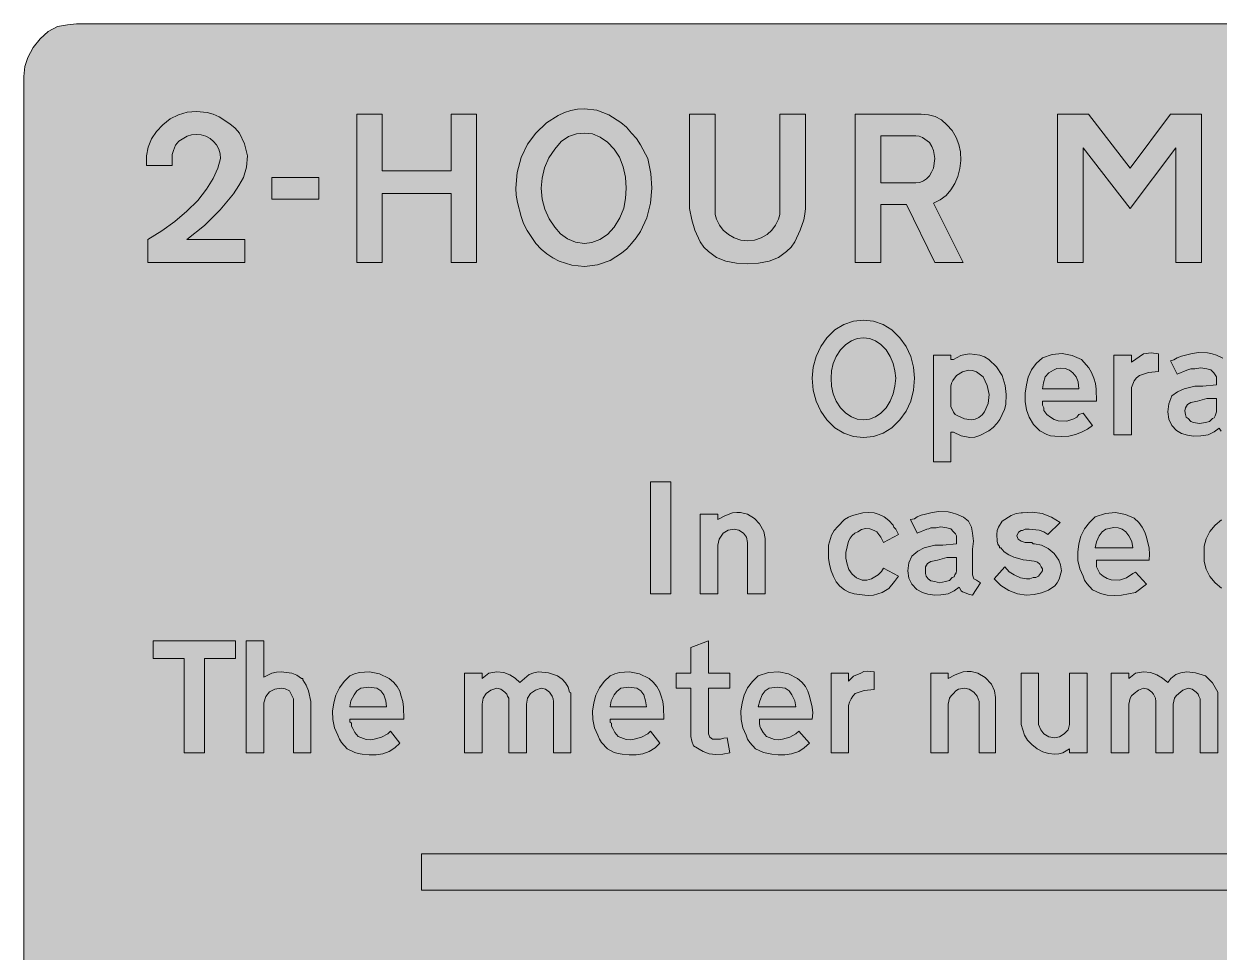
# Model space of a CAD drawing. Header units: metres. Extents: x 10 to 559, y 12 to 260.
# Drawn here: x 10.3 to 169.9, y 136.1 to 260.1 of the extents above; entities that cross this region are included whole.
import ezdxf

# ---------------------------------------------------------------- set-up
doc = ezdxf.new("R2010")
doc.units = ezdxf.units.M
for name, color, linetype, true_color in [('FILL_BLUE_0000FF', 7, 'Continuous', 0x0000ff), ('FILL_WHITE_FFFFFF', 7, 'Continuous', 0xffffff), ('STROKE_WHITE_FFFFFF', 7, 'Continuous', 0xffffff)]:
    doc.layers.add(name, color=color, linetype=linetype, true_color=true_color)

msp = doc.modelspace()

# ---------------------------------------------------------------- hatches: boundary and pattern name
at = {"layer": 'FILL_BLUE_0000FF', "true_color": 0x0000ff}
h = msp.add_hatch(color=7, dxfattribs=at)
h.dxf.hatch_style = 1
h.paths.add_polyline_path([(553.76, 259.97), (555.08, 259.58), (556.32, 258.96), (557.46, 258.12), (558.3, 256.98), (558.92, 255.74), (559.31, 254.42), (559.44, 253.08), (559.44, 19.26), (559.31, 17.91), (558.9, 16.56), (558.25, 15.32), (557.46, 14.22), (556.29, 13.28), (555.01, 12.6), (553.69, 12.2), (552.42, 12.06), (17.28, 12.06), (16.04, 12.2), (14.78, 12.6), (13.56, 13.28), (12.42, 14.22), (11.48, 15.36), (10.8, 16.61), (10.4, 17.92), (10.26, 19.26), (10.26, 253.08), (10.4, 254.41), (10.8, 255.6), (11.48, 256.93), (12.42, 258.12), (13.52, 259.07), (14.76, 259.74), (16.09, 259.99), (17.28, 260.1), (552.42, 260.1), (553.76, 259.97)])
at = {"layer": 'FILL_WHITE_FFFFFF', "true_color": 0xffffff}
h = msp.add_hatch(color=7, dxfattribs=at)
h.dxf.hatch_style = 1
h.paths.add_polyline_path([(26.64, 241.2), (26.64, 242.46), (26.88, 243.64), (27.31, 244.73), (27.96, 245.73), (28.8, 246.6), (29.81, 247.41), (30.91, 247.97), (32.09, 248.3), (33.3, 248.4), (34.76, 248.24), (35.55, 248.02), (36.36, 247.68), (37.78, 246.74), (38.46, 246.16), (39.06, 245.52), (39.73, 244.06), (40.14, 242.46), (40, 240.95), (39.6, 239.58), (38.99, 238.49), (38.27, 237.4), (36.49, 235.24), (34.39, 233.18), (32.04, 231.3), (39.78, 231.3), (39.78, 228.24), (26.82, 228.24), (26.82, 231.3), (28.67, 232.44), (30.42, 233.71), (32.03, 235.07), (33.48, 236.52), (34.67, 238), (35.55, 239.45), (36.16, 240.82), (36.54, 242.1), (36.47, 242.76), (36.29, 243.37), (35.99, 243.92), (35.59, 244.4), (35.12, 244.79), (34.57, 245.09), (33.96, 245.27), (33.3, 245.34), (32.66, 245.28), (32.06, 245.09), (30.96, 244.44), (30.53, 243.88), (30.24, 243.18), (30.08, 242.64), (30.06, 242.1), (30.06, 241.2), (26.64, 241.2)])
h = msp.add_hatch(color=7, dxfattribs=at)
h.dxf.hatch_style = 1
h.paths.add_polyline_path([(67.32, 237.42), (58.14, 237.42), (58.14, 228.24), (54.72, 228.24), (54.72, 248.04), (58.14, 248.04), (58.14, 240.48), (67.32, 240.48), (67.32, 248.04), (70.74, 248.04), (70.74, 228.24), (67.32, 228.24), (67.32, 237.42)])
h = msp.add_hatch(color=7, dxfattribs=at)
h.dxf.hatch_style = 1
h.paths.add_polyline_path([(88.42, 247.95), (90, 246.94), (90.74, 246.28), (91.44, 245.52), (92.08, 244.78), (92.65, 243.95), (93.6, 242.1), (94, 240.12), (94.14, 238.14), (93.97, 236.13), (93.46, 234.18), (92.62, 232.37), (92.07, 231.53), (91.44, 230.76), (90.8, 230.06), (90.1, 229.45), (88.56, 228.49), (86.88, 227.9), (85.14, 227.7), (83.47, 227.87), (81.76, 228.42), (80.93, 228.84), (80.13, 229.37), (79.37, 230.01), (78.66, 230.76), (77.47, 232.49), (77.01, 233.42), (76.68, 234.36), (76.18, 236.25), (76.02, 237.2), (75.96, 238.14), (76.15, 240.26), (76.7, 242.24), (77.55, 244.01), (78.66, 245.52), (80.08, 246.86), (81.63, 247.88), (82.46, 248.26), (83.32, 248.53), (84.21, 248.7), (85.14, 248.76), (86.78, 248.56), (88.42, 247.95)])
h.paths.add_polyline_path([(83.02, 245.05), (82.05, 244.38), (81.18, 243.36), (80.37, 242.19), (79.81, 240.89), (79.48, 239.51), (79.38, 238.14), (79.51, 236.69), (79.87, 235.33), (80.44, 234.06), (81.18, 232.92), (81.95, 232.05), (82.89, 231.37), (83.96, 230.92), (85.14, 230.76), (86.14, 230.9), (87.19, 231.3), (88.2, 231.98), (89.1, 232.92), (89.88, 234.17), (90.38, 235.46), (90.64, 236.79), (90.72, 238.14), (90.62, 239.61), (90.31, 241.02), (89.81, 242.29), (89.1, 243.36), (88.23, 244.31), (87.25, 244.98), (86.21, 245.39), (85.14, 245.52), (84.07, 245.41), (83.02, 245.05)], flags=16)
h = msp.add_hatch(color=7, dxfattribs=at)
h.dxf.hatch_style = 1
h.paths.add_polyline_path([(102.6, 235.44), (102.62, 234.65), (102.78, 234), (103.16, 233.21), (103.68, 232.56), (104.39, 231.96), (105.16, 231.5), (106.01, 231.22), (106.92, 231.12), (107.86, 231.22), (108.74, 231.5), (109.53, 231.96), (110.16, 232.56), (110.68, 233.21), (111.06, 234), (111.22, 234.65), (111.24, 235.44), (111.24, 248.04), (114.66, 248.04), (114.66, 235.44), (114.6, 234.66), (114.43, 233.93), (113.94, 232.56), (113.24, 230.99), (112.75, 230.28), (112.14, 229.68), (111.07, 228.9), (109.8, 228.4), (108.39, 228.14), (106.92, 228.06), (105.45, 228.14), (104.04, 228.4), (102.77, 228.9), (101.7, 229.68), (101.09, 230.28), (100.6, 230.99), (99.9, 232.56), (99.47, 233.93), (99.18, 235.44), (99.18, 248.04), (102.6, 248.04), (102.6, 235.44)])
h = msp.add_hatch(color=7, dxfattribs=at)
h.dxf.hatch_style = 1
h.paths.add_polyline_path([(130.14, 248.04), (131.08, 247.97), (131.98, 247.73), (132.82, 247.28), (133.56, 246.6), (134.27, 245.84), (134.8, 244.94), (135.15, 243.97), (135.36, 243), (135.41, 241.86), (135.3, 240.77), (135.04, 239.73), (134.64, 238.77), (134.1, 237.91), (133.44, 237.18), (132.65, 236.59), (131.76, 236.16), (135.72, 228.24), (131.94, 228.24), (128.16, 235.98), (124.74, 235.98), (124.74, 228.24), (121.32, 228.24), (121.32, 248.04), (130.14, 248.04)])
h.paths.add_polyline_path([(129.94, 238.93), (130.42, 239.11), (130.85, 239.41), (131.22, 239.81), (131.52, 240.28), (131.75, 240.83), (131.94, 242.1), (131.78, 243.18), (131.56, 243.72), (131.22, 244.26), (130.32, 244.91), (129.85, 245.1), (129.42, 245.16), (124.74, 245.16), (124.74, 238.86), (129.42, 238.86), (129.94, 238.93)], flags=16)
h = msp.add_hatch(color=7, dxfattribs=at)
h.dxf.hatch_style = 1
h.paths.add_polyline_path([(148.32, 248.04), (152.46, 248.04), (158.04, 240.84), (163.44, 248.04), (167.58, 248.04), (167.58, 228.24), (164.16, 228.24), (164.16, 243.54), (158.04, 235.44), (151.74, 243.54), (151.74, 228.24), (148.32, 228.24), (148.32, 248.04)])
h = msp.add_hatch(color=7, dxfattribs=at)
h.dxf.hatch_style = 1
h.paths.add_polyline_path([(49.68, 239.58), (49.68, 236.7), (43.38, 236.7), (43.38, 239.58), (49.68, 239.58)])
h = msp.add_hatch(color=7, dxfattribs=at)
h.dxf.hatch_style = 1
h.paths.add_polyline_path([(125.03, 219.94), (126.22, 219.21), (127.26, 218.16), (128.1, 216.99), (128.72, 215.66), (129.11, 214.24), (129.24, 212.76), (129.11, 211.18), (128.72, 209.7), (128.1, 208.36), (127.26, 207.18), (126.22, 206.13), (125.03, 205.4), (123.74, 204.98), (122.4, 204.84), (121.06, 204.98), (119.77, 205.4), (118.58, 206.13), (117.54, 207.18), (116.7, 208.36), (116.08, 209.7), (115.69, 211.18), (115.56, 212.76), (115.69, 214.24), (116.08, 215.66), (116.7, 216.99), (117.54, 218.16), (118.58, 219.21), (119.77, 219.94), (121.06, 220.36), (122.4, 220.5), (123.74, 220.36), (125.03, 219.94)])
h.paths.add_polyline_path([(120.8, 217.76), (120.05, 217.25), (119.34, 216.54), (118.76, 215.67), (118.37, 214.72), (118.15, 213.73), (118.08, 212.76), (118.15, 211.69), (118.37, 210.65), (118.76, 209.67), (119.34, 208.8), (120.05, 208.09), (120.8, 207.59), (121.59, 207.28), (122.4, 207.18), (123.21, 207.28), (124, 207.59), (124.75, 208.09), (125.46, 208.8), (125.96, 209.67), (126.36, 210.65), (126.62, 211.69), (126.72, 212.76), (126.62, 213.73), (126.36, 214.72), (125.96, 215.67), (125.46, 216.54), (124.75, 217.25), (124, 217.76), (123.21, 218.06), (122.4, 218.16), (121.59, 218.06), (120.8, 217.76)], flags=16)
h = msp.add_hatch(color=7, dxfattribs=at)
h.dxf.hatch_style = 1
h.paths.add_polyline_path([(135.98, 215.94), (136.62, 216), (137.95, 215.84), (138.57, 215.62), (139.14, 215.28), (140.18, 214.27), (140.94, 213.12), (141.35, 211.79), (141.48, 210.6), (141.41, 209.25), (141.25, 208.58), (140.94, 207.9), (140.63, 207.26), (140.24, 206.69), (139.75, 206.18), (139.14, 205.74), (137.95, 205.09), (137.29, 204.9), (136.62, 204.84), (135.47, 205.07), (134.46, 205.56), (134.1, 205.56), (134.1, 201.6), (131.76, 201.6), (131.76, 215.82), (134.1, 215.82), (134.1, 215.28), (134.46, 215.28), (135.41, 215.78), (135.98, 215.94)])
h.paths.add_polyline_path([(134.16, 212.08), (134.1, 211.68), (134.1, 208.98), (134.42, 208.22), (134.66, 207.92), (135, 207.72), (135.9, 207.32), (136.8, 207.18), (137.33, 207.27), (137.84, 207.52), (138.27, 207.86), (138.6, 208.26), (139.08, 209.4), (139.19, 210.6), (138.95, 211.8), (138.42, 212.94), (137.5, 213.59), (136.98, 213.78), (136.44, 213.84), (135.63, 213.62), (134.82, 213.12), (134.33, 212.47), (134.16, 212.08)], flags=16)
h = msp.add_hatch(color=7, dxfattribs=at)
h.dxf.hatch_style = 1
h.paths.add_polyline_path([(146.5, 208.8), (146.52, 208.44), (146.9, 207.92), (147.42, 207.54), (147.88, 207.23), (148.43, 207.07), (149.58, 207), (150.53, 207.32), (150.9, 207.56), (151.2, 207.9), (151.74, 208.08), (153, 206.46), (152.35, 205.94), (151.56, 205.56), (150.72, 205.22), (149.83, 205.02), (148.9, 204.95), (147.96, 205.02), (147.42, 205.08), (146.9, 205.25), (145.98, 205.74), (145.13, 206.57), (144.54, 207.54), (144.21, 208.54), (144.02, 209.63), (144.01, 210.75), (144.18, 211.86), (144.42, 212.9), (144.86, 213.86), (145.5, 214.72), (146.34, 215.46), (147.61, 215.94), (148.95, 216.05), (150.29, 215.81), (151.56, 215.28), (152.51, 214.16), (152.88, 213.51), (153.18, 212.76), (153.39, 212.05), (153.5, 211.3), (153.54, 209.7), (146.34, 209.7), (146.34, 209.63), (146.34, 209.52), (146.34, 209.16), (146.5, 208.8)])
h.paths.add_polyline_path([(151.09, 212.27), (150.84, 212.94), (150.39, 213.46), (149.94, 213.84), (149.37, 214.04), (148.79, 214.11), (148.24, 214.04), (147.78, 213.84), (147.17, 213.46), (146.7, 212.94), (146.45, 212.13), (146.34, 211.32), (151.2, 211.32), (151.09, 212.27)], flags=16)
h = msp.add_hatch(color=7, dxfattribs=at)
h.dxf.hatch_style = 1
h.paths.add_polyline_path([(159.84, 216), (160.83, 216.14), (161.82, 216), (161.82, 213.66), (160.49, 213.53), (159.3, 213.12), (158.87, 212.83), (158.58, 212.4), (158.22, 211.5), (158.22, 205.2), (155.88, 205.2), (155.88, 215.82), (158.22, 215.82), (158.22, 214.92), (159.84, 216)])
h = msp.add_hatch(color=7, dxfattribs=at)
h.dxf.hatch_style = 1
h.paths.add_polyline_path([(163.89, 215.21), (164.34, 215.46), (164.88, 215.71), (165.42, 215.82), (166.32, 216.07), (167.22, 216.18), (168.39, 216.14), (168.99, 216.03), (169.56, 215.82), (170.44, 215.44), (171.18, 214.92), (171.58, 214.11), (171.72, 213.3), (171.79, 212.22), (171.72, 211.14), (171.72, 207.72), (171.9, 207.36), (172.01, 207.11), (172.26, 207), (172.8, 206.64), (171.72, 205.02), (171.18, 205.13), (170.64, 205.38), (170.21, 205.67), (169.92, 206.1), (169.27, 205.58), (168.48, 205.2), (167.49, 205.04), (166.5, 205.02), (165.69, 205.13), (164.88, 205.38), (164.25, 205.79), (163.62, 206.46), (163.21, 207.29), (163.08, 208.26), (163.21, 209.34), (163.62, 210.42), (164.36, 210.94), (165.24, 211.32), (166.68, 211.68), (167.76, 211.68), (169.56, 211.86), (169.56, 212.4), (169.56, 212.94), (169.2, 213.48), (168.82, 213.89), (168.3, 214.02), (167.49, 214.16), (166.68, 214.02), (166.14, 214.02), (165.6, 213.84), (164.34, 213.3), (163.44, 215.1), (163.89, 215.21)])
h.paths.add_polyline_path([(168.12, 206.82), (168.64, 206.96), (169.02, 207.36), (169.27, 207.47), (169.38, 207.72), (169.56, 208.26), (169.56, 210.06), (168.3, 210.06), (167.04, 209.7), (166.14, 209.52), (165.71, 209.23), (165.42, 208.8), (165.35, 208.42), (165.42, 207.9), (165.53, 207.56), (165.78, 207.36), (166.14, 206.96), (166.5, 206.82), (167.31, 206.69), (168.12, 206.82)], flags=16)
h = msp.add_hatch(color=7, dxfattribs=at)
h.dxf.hatch_style = 1
h.paths.add_polyline_path([(96.66, 198.9), (96.66, 183.96), (93.96, 183.96), (93.96, 198.9), (96.66, 198.9)])
h = msp.add_hatch(color=7, dxfattribs=at)
h.dxf.hatch_style = 1
h.paths.add_polyline_path([(104.33, 192.47), (103.68, 192.06), (103.12, 191.25), (102.96, 190.44), (102.96, 183.96), (100.62, 183.96), (100.62, 194.58), (102.96, 194.58), (102.96, 193.86), (103.88, 194.38), (104.94, 194.76), (105.48, 194.83), (106, 194.81), (106.92, 194.58), (107.86, 194.02), (108.54, 193.32), (109.1, 192.26), (109.26, 191.34), (109.26, 183.96), (106.92, 183.96), (106.92, 190.8), (106.78, 191.5), (106.38, 192.06), (105.75, 192.47), (105.12, 192.6), (104.33, 192.47)])
h = msp.add_hatch(color=7, dxfattribs=at)
h.dxf.hatch_style = 1
h.paths.add_polyline_path([(122.85, 185.78), (123.48, 185.94), (124.38, 186.48), (124.81, 186.93), (125.1, 187.38), (127.08, 186.3), (126.54, 185.58), (125.82, 184.68), (124.92, 184.14), (123.75, 183.76), (123.15, 183.71), (122.58, 183.78), (121.16, 183.94), (120.48, 184.16), (119.88, 184.5), (119.27, 184.97), (118.78, 185.56), (118.39, 186.25), (118.08, 187.02), (117.87, 187.86), (117.76, 188.73), (117.72, 190.44), (118.15, 191.77), (118.5, 192.39), (118.98, 192.96), (119.9, 193.88), (120.42, 194.2), (120.96, 194.4), (122.33, 194.78), (123.06, 194.83), (123.84, 194.76), (124.51, 194.56), (125.17, 194.22), (125.79, 193.75), (126.36, 193.14), (126.47, 192.87), (126.72, 192.6), (127.08, 191.88), (125.1, 190.8), (124.72, 191.52), (124.2, 192.24), (123.84, 192.42), (123.27, 192.62), (122.69, 192.67), (122.14, 192.55), (121.68, 192.24), (121.28, 192.04), (120.91, 191.75), (120.62, 191.38), (120.42, 190.98), (120.06, 189.45), (120.07, 188.7), (120.24, 187.92), (120.47, 187.18), (120.89, 186.57), (121.48, 186.1), (122.22, 185.76), (122.85, 185.78)])
h = msp.add_hatch(color=7, dxfattribs=at)
h.dxf.hatch_style = 1
h.paths.add_polyline_path([(129.22, 193.97), (129.6, 194.22), (130.14, 194.47), (130.68, 194.58), (131.58, 194.83), (132.48, 194.94), (133.72, 194.89), (134.28, 194.79), (134.82, 194.58), (135.76, 194.2), (136.44, 193.68), (136.84, 192.87), (136.98, 192.06), (137.11, 190.98), (136.98, 189.9), (136.98, 186.48), (137.16, 185.94), (137.52, 185.76), (138.06, 185.4), (136.98, 183.78), (136.44, 183.89), (135.9, 184.14), (135.66, 184.2), (135.47, 184.36), (135.18, 184.86), (134.53, 184.34), (133.74, 183.96), (132.77, 183.8), (131.94, 183.78), (130.99, 183.89), (130.32, 184.14), (129.53, 184.54), (128.88, 185.22), (128.47, 186.05), (128.34, 187.02), (128.47, 188.08), (128.88, 189), (129.69, 189.67), (130.5, 190.08), (131.94, 190.44), (133.02, 190.44), (134.82, 190.62), (134.82, 191.16), (134.82, 191.7), (134.71, 191.97), (134.46, 192.24), (134.08, 192.64), (133.56, 192.78), (132.77, 192.91), (132.12, 192.78), (131.4, 192.78), (131.13, 192.62), (130.86, 192.6), (129.6, 192.06), (128.7, 193.86), (129.22, 193.97)])
h.paths.add_polyline_path([(133.38, 185.58), (133.9, 185.71), (134.28, 186.12), (134.53, 186.23), (134.64, 186.48), (134.8, 186.75), (134.82, 187.02), (134.82, 188.82), (133.56, 188.82), (132.3, 188.46), (131.4, 188.28), (130.97, 187.99), (130.68, 187.56), (130.68, 186.66), (130.79, 186.3), (131.04, 185.94), (131.42, 185.69), (131.94, 185.58), (132.59, 185.44), (133.38, 185.58)], flags=16)
h = msp.add_hatch(color=7, dxfattribs=at)
h.dxf.hatch_style = 1
h.paths.add_polyline_path([(144, 190.82), (144.54, 190.8), (144.9, 190.8), (145.08, 190.62), (145.26, 190.62), (146.2, 190.46), (147.08, 190.01), (147.87, 189.33), (148.5, 188.46), (148.75, 187.81), (148.86, 187.02), (148.55, 185.9), (148.3, 185.4), (147.96, 185.04), (147.12, 184.46), (146.21, 184.07), (145.23, 183.85), (144.18, 183.78), (142.97, 183.94), (141.82, 184.39), (140.76, 185.07), (139.86, 185.94), (141.3, 187.56), (141.86, 186.89), (142.56, 186.48), (143.37, 186.08), (144.18, 185.94), (144.63, 185.96), (145.08, 186.12), (145.44, 186.14), (145.8, 186.3), (146.34, 187.02), (146.32, 187.29), (146.16, 187.56), (145.98, 187.92), (145.65, 188.16), (145.22, 188.33), (144.18, 188.46), (143.73, 188.48), (143.28, 188.64), (142.51, 188.84), (141.82, 189.16), (141.23, 189.58), (140.76, 190.08), (140.58, 190.08), (140.58, 190.26), (140.37, 190.59), (140.27, 191), (140.22, 191.88), (140.28, 192.39), (140.45, 192.85), (140.94, 193.68), (142.13, 194.42), (142.79, 194.67), (143.46, 194.76), (143.64, 194.76), (144.98, 194.87), (146.3, 194.67), (147.54, 194.2), (148.68, 193.5), (147.06, 191.88), (146.49, 192.22), (145.87, 192.44), (144.54, 192.6), (144.02, 192.58), (143.64, 192.42), (143.46, 192.42), (143.12, 192.2), (142.92, 191.7), (143.06, 191.27), (143.46, 190.98), (144, 190.82)])
h = msp.add_hatch(color=7, dxfattribs=at)
h.dxf.hatch_style = 1
h.paths.add_polyline_path([(153, 184.5), (152.23, 185.33), (151.94, 185.79), (151.74, 186.3), (151.3, 187.3), (151.06, 188.39), (151.03, 189.51), (151.2, 190.62), (151.46, 191.66), (151.94, 192.62), (152.59, 193.48), (153.36, 194.22), (154.73, 194.7), (156.1, 194.8), (157.41, 194.57), (158.58, 194.04), (159.19, 193.47), (159.66, 192.85), (160, 192.19), (160.2, 191.52), (160.58, 190.06), (160.63, 189.27), (160.56, 188.46), (153.54, 188.46), (153.54, 188.28), (153.54, 187.92), (153.56, 187.56), (153.72, 187.2), (154.01, 186.68), (154.44, 186.3), (154.98, 185.99), (155.52, 185.83), (156.6, 185.76), (157.57, 186.08), (158.4, 186.66), (158.76, 186.84), (160.2, 185.22), (158.76, 184.14), (156.87, 183.76), (155.92, 183.71), (154.98, 183.78), (154.06, 184.01), (153, 184.5)])
h.paths.add_polyline_path([(158.26, 190.96), (157.86, 191.7), (157.48, 192.22), (156.96, 192.6), (156.42, 192.78), (155.88, 192.8), (154.8, 192.6), (154.28, 192.22), (153.9, 191.7), (153.56, 190.89), (153.36, 190.08), (158.4, 190.08), (158.26, 190.96)], flags=16)
h = msp.add_hatch(color=7, dxfattribs=at)
h.dxf.hatch_style = 1
h.paths.add_polyline_path([(168.19, 191.32), (168.67, 192.27), (169.38, 193.14), (170.22, 193.85), (171.13, 194.36), (172.11, 194.66), (173.16, 194.76), (174.13, 194.66), (175.12, 194.36), (176.07, 193.85), (176.94, 193.14), (177.62, 192.27), (178.06, 191.32), (178.31, 190.33), (178.38, 189.36), (178.31, 188.29), (178.06, 187.25), (177.62, 186.27), (176.94, 185.4), (176.07, 184.69), (175.12, 184.19), (174.13, 183.88), (173.16, 183.78), (172.11, 183.88), (171.13, 184.19), (170.22, 184.69), (169.38, 185.4), (168.67, 186.27), (168.19, 187.25), (167.94, 188.29), (167.94, 189.36), (167.94, 190.33), (168.19, 191.32)])
h.paths.add_polyline_path([(172.1, 192.33), (171.62, 191.99), (171.18, 191.52), (170.74, 191.06), (170.46, 190.51), (170.28, 189.36), (170.32, 188.72), (170.46, 188.12), (170.74, 187.56), (171.18, 187.02), (171.62, 186.58), (172.1, 186.3), (172.62, 186.16), (173.16, 186.12), (174.15, 186.3), (174.68, 186.58), (175.14, 187.02), (175.48, 187.56), (175.7, 188.12), (175.86, 189.36), (175.7, 190.51), (175.48, 191.06), (175.14, 191.52), (174.68, 191.99), (174.15, 192.33), (173.62, 192.53), (173.16, 192.6), (172.62, 192.53), (172.1, 192.33)], flags=16)
h = msp.add_hatch(color=7, dxfattribs=at)
h.dxf.hatch_style = 1
h.paths.add_polyline_path([(38.52, 175.32), (34.38, 175.32), (34.38, 162.72), (31.68, 162.72), (31.68, 175.32), (27.54, 175.32), (27.54, 177.66), (38.52, 177.66), (38.52, 175.32)])
h = msp.add_hatch(color=7, dxfattribs=at)
h.dxf.hatch_style = 1
h.paths.add_polyline_path([(42.3, 177.66), (42.3, 172.8), (43.38, 173.34), (44.01, 173.5), (44.64, 173.52), (46.06, 173.34), (46.74, 173.06), (47.34, 172.62), (47.52, 172.62), (47.52, 172.44), (47.97, 171.74), (48.26, 171), (48.6, 169.56), (48.6, 162.72), (46.26, 162.72), (46.26, 169.56), (46.26, 169.92), (45.72, 171), (45.18, 171.25), (44.64, 171.36), (43.77, 171.23), (43.06, 170.84), (42.56, 170.22), (42.3, 169.38), (42.3, 162.72), (39.96, 162.72), (39.96, 177.66), (42.3, 177.66)])
h = msp.add_hatch(color=7, dxfattribs=at)
h.dxf.hatch_style = 1
h.paths.add_polyline_path([(101.9, 164.81), (102.24, 164.52), (103.32, 164.52), (103.77, 164.68), (104.22, 164.7), (104.58, 162.72), (103.64, 162.52), (102.71, 162.47), (101.82, 162.59), (100.98, 162.9), (99.72, 163.62), (99.47, 164.25), (99.36, 164.88), (99.36, 171.36), (97.38, 171.36), (97.38, 173.34), (99.36, 173.34), (99.36, 176.76), (101.7, 177.66), (101.7, 173.34), (104.58, 173.34), (104.58, 171.36), (101.7, 171.36), (101.7, 165.24), (101.9, 164.81)])
h = msp.add_hatch(color=7, dxfattribs=at)
h.dxf.hatch_style = 1
h.paths.add_polyline_path([(54.45, 162.76), (53.46, 163.26), (52.69, 164.09), (52.4, 164.55), (52.2, 165.06), (51.76, 166.06), (51.52, 167.15), (51.49, 168.27), (51.66, 169.38), (51.92, 170.42), (52.4, 171.38), (53.05, 172.24), (53.82, 172.98), (54.44, 173.27), (55.09, 173.46), (56.43, 173.54), (57.77, 173.26), (59.04, 172.62), (59.65, 172.15), (60.12, 171.58), (60.46, 170.95), (60.66, 170.28), (60.87, 169.57), (60.97, 168.82), (61.02, 167.22), (53.82, 167.22), (53.82, 167.04), (53.82, 166.86), (54, 166.68), (54.02, 166.25), (54.18, 165.96), (54.47, 165.42), (54.9, 164.88), (55.98, 164.5), (56.52, 164.45), (57.06, 164.52), (58.03, 164.81), (58.86, 165.24), (59.22, 165.6), (60.48, 163.98), (59.83, 163.37), (59.04, 162.9), (58.2, 162.59), (57.31, 162.45), (56.38, 162.44), (55.44, 162.54), (54.93, 162.6), (54.45, 162.76)])
h.paths.add_polyline_path([(58.63, 169.65), (58.32, 170.46), (57.94, 170.98), (57.42, 171.36), (56.34, 171.49), (55.26, 171.36), (54.74, 170.98), (54.36, 170.46), (53.95, 169.65), (53.82, 168.84), (58.68, 168.84), (58.63, 169.65)], flags=16)
h = msp.add_hatch(color=7, dxfattribs=at)
h.dxf.hatch_style = 1
h.paths.add_polyline_path([(71.46, 172.62), (72.36, 173.34), (73.44, 173.52), (74.35, 173.42), (75.17, 173.14), (75.9, 172.68), (76.5, 172.08), (77.76, 173.16), (78.39, 173.41), (79.02, 173.52), (80.35, 173.39), (81.54, 172.98), (82.15, 172.54), (82.62, 172.04), (82.96, 171.46), (83.16, 170.82), (83.32, 170.73), (83.34, 170.64), (83.34, 170.28), (83.34, 162.72), (81, 162.72), (81, 169.56), (80.98, 169.92), (80.82, 170.28), (80.46, 170.82), (79.92, 171.23), (79.38, 171.36), (78.59, 171.07), (77.94, 170.64), (77.53, 169.99), (77.4, 169.2), (77.4, 162.72), (75.06, 162.72), (75.06, 169.56), (75.04, 169.99), (74.88, 170.28), (74.77, 170.55), (74.52, 170.82), (73.98, 171.23), (73.44, 171.36), (72.65, 171.07), (72, 170.64), (71.59, 169.99), (71.46, 169.2), (71.46, 162.72), (69.12, 162.72), (69.12, 173.34), (71.46, 173.34), (71.46, 172.62)])
h = msp.add_hatch(color=7, dxfattribs=at)
h.dxf.hatch_style = 1
h.paths.add_polyline_path([(89.12, 162.76), (88.2, 163.26), (87.43, 164.09), (87.14, 164.55), (86.94, 165.06), (86.5, 166.06), (86.26, 167.15), (86.23, 168.27), (86.4, 169.38), (86.66, 170.42), (87.14, 171.38), (87.79, 172.24), (88.56, 172.98), (89.18, 173.27), (89.83, 173.46), (91.17, 173.54), (92.51, 173.26), (93.78, 172.62), (94.31, 172.15), (94.79, 171.58), (95.17, 170.95), (95.4, 170.28), (95.61, 169.57), (95.71, 168.82), (95.76, 167.22), (88.56, 167.22), (88.56, 167.04), (88.56, 166.86), (88.58, 166.77), (88.74, 166.68), (88.76, 166.25), (88.92, 165.96), (89.21, 165.42), (89.64, 164.88), (90.72, 164.5), (91.26, 164.45), (91.8, 164.52), (92.77, 164.81), (93.6, 165.24), (93.96, 165.6), (95.22, 163.98), (94.57, 163.37), (93.78, 162.9), (92.94, 162.59), (92.05, 162.45), (91.12, 162.44), (90.18, 162.54), (89.64, 162.6), (89.12, 162.76)])
h.paths.add_polyline_path([(93.31, 169.65), (93.06, 170.46), (92.68, 170.98), (92.16, 171.36), (91.08, 171.49), (90, 171.36), (89.48, 170.91), (89.1, 170.46), (88.69, 169.65), (88.56, 168.84), (93.42, 168.84), (93.31, 169.65)], flags=16)
h = msp.add_hatch(color=7, dxfattribs=at)
h.dxf.hatch_style = 1
h.paths.add_polyline_path([(108, 163.26), (107.23, 164.09), (106.94, 164.55), (106.74, 165.06), (106.3, 166.06), (106.06, 167.15), (106.03, 168.27), (106.2, 169.38), (106.46, 170.42), (106.94, 171.38), (107.59, 172.24), (108.36, 172.98), (109.73, 173.46), (111.1, 173.54), (112.41, 173.26), (113.58, 172.62), (114.19, 172.15), (114.66, 171.58), (115, 170.95), (115.2, 170.28), (115.58, 168.82), (115.63, 168.03), (115.56, 167.22), (108.54, 167.22), (108.54, 167.04), (108.54, 166.86), (108.54, 166.68), (108.56, 166.25), (108.72, 165.96), (109.01, 165.42), (109.44, 164.88), (110.52, 164.5), (111.06, 164.45), (111.6, 164.52), (112.57, 164.81), (113.4, 165.24), (113.76, 165.6), (115.2, 163.98), (114.48, 163.37), (113.76, 162.9), (112.82, 162.59), (111.89, 162.45), (111, 162.44), (110.16, 162.54), (109.08, 162.76), (108, 163.26)])
h.paths.add_polyline_path([(113.26, 169.65), (112.86, 170.46), (112.48, 170.98), (111.96, 171.36), (110.88, 171.49), (109.8, 171.36), (109.28, 170.98), (108.9, 170.46), (108.56, 169.65), (108.36, 168.84), (113.4, 168.84), (113.26, 169.65)], flags=16)
h = msp.add_hatch(color=7, dxfattribs=at)
h.dxf.hatch_style = 1
h.paths.add_polyline_path([(121.1, 172.94), (122.04, 173.34), (122.47, 173.55), (122.94, 173.63), (123.84, 173.52), (123.84, 171.18), (122.51, 171.05), (121.32, 170.64), (120.98, 170.28), (120.78, 169.92), (120.53, 169.47), (120.42, 169.02), (120.42, 162.72), (118.08, 162.72), (118.08, 173.34), (120.42, 173.34), (120.42, 172.26), (121.1, 172.94)])
h = msp.add_hatch(color=7, dxfattribs=at)
h.dxf.hatch_style = 1
h.paths.add_polyline_path([(135.11, 171.2), (134.76, 170.98), (134.46, 170.64), (134.12, 170.34), (133.9, 169.99), (133.74, 169.2), (133.74, 162.72), (131.4, 162.72), (131.4, 173.34), (133.74, 173.34), (133.74, 172.62), (134.66, 173.14), (135.72, 173.52), (136.26, 173.59), (136.78, 173.57), (137.7, 173.34), (138.67, 172.76), (139.5, 171.9), (139.91, 171), (140.04, 170.1), (140.04, 162.72), (137.88, 162.72), (137.88, 169.56), (137.59, 170.26), (137.16, 170.82), (136.53, 171.23), (135.9, 171.36), (135.11, 171.2)])
h = msp.add_hatch(color=7, dxfattribs=at)
h.dxf.hatch_style = 1
h.paths.add_polyline_path([(147.15, 162.61), (146.36, 162.83), (145.61, 163.22), (144.9, 163.8), (144.32, 164.4), (143.91, 165.08), (143.46, 166.5), (143.46, 173.34), (145.8, 173.34), (145.8, 166.5), (146.09, 165.8), (146.52, 165.24), (147.17, 164.83), (147.96, 164.7), (148.59, 164.83), (149.22, 165.24), (149.78, 165.8), (149.94, 166.5), (149.94, 173.34), (152.28, 173.34), (152.28, 162.72), (149.94, 162.72), (149.94, 163.26), (149.04, 162.72), (148.5, 162.56), (147.96, 162.54), (147.15, 162.61)])
h = msp.add_hatch(color=7, dxfattribs=at)
h.dxf.hatch_style = 1
h.paths.add_polyline_path([(157.86, 172.62), (158.76, 173.34), (159.84, 173.52), (160.75, 173.42), (161.59, 173.14), (162.37, 172.68), (163.08, 172.08), (163.48, 172.62), (164.16, 173.16), (164.81, 173.41), (165.6, 173.52), (166.79, 173.39), (168.12, 172.98), (169.06, 172.04), (169.74, 170.82), (169.74, 170.64), (169.74, 170.28), (169.74, 162.72), (167.4, 162.72), (167.4, 169.56), (167.38, 169.92), (167.22, 170.28), (167.11, 170.55), (166.86, 170.82), (166.32, 171.23), (165.78, 171.36), (165.08, 171.07), (164.52, 170.64), (164.18, 170.34), (163.96, 169.99), (163.8, 169.2), (163.8, 162.72), (161.46, 162.72), (161.46, 169.56), (161.44, 169.99), (161.28, 170.28), (161.17, 170.55), (160.92, 170.82), (160.38, 171.23), (159.84, 171.36), (159.14, 171.07), (158.58, 170.64), (158.24, 170.34), (158.02, 169.99), (157.86, 169.2), (157.86, 162.72), (155.52, 162.72), (155.52, 173.34), (157.86, 173.34), (157.86, 172.62)])
h = msp.add_hatch(color=7, dxfattribs=at)
h.dxf.hatch_style = 1
h.paths.add_polyline_path([(63.36, 144.36), (63.36, 149.22), (496.8, 149.22), (492.12, 153.9), (499.32, 153.9), (506.34, 146.7), (499.32, 139.68), (492.12, 139.68), (496.8, 144.36), (63.36, 144.36)])

# ---------------------------------------------------------------- linework, layer by layer
at = {"layer": 'FILL_BLUE_0000FF', "lineweight": 0, "true_color": 0x0000ff}
msp.add_lwpolyline([(552.42, 12.06), (17.28, 12.06), (16.04, 12.2), (14.78, 12.6), (13.56, 13.28), (12.42, 14.22), (11.48, 15.36), (10.8, 16.61), (10.4, 17.92), (10.26, 19.26), (10.26, 253.08), (10.4, 254.41), (10.8, 255.6), (11.48, 256.93), (12.42, 258.12), (13.52, 259.07), (14.76, 259.74), (16.09, 259.99), (17.28, 260.1), (552.42, 260.1)], dxfattribs=at)
at = {"layer": 'FILL_WHITE_FFFFFF', "lineweight": 0, "true_color": 0xffffff}
for points in [[(26.64, 241.2), (26.64, 242.46), (26.88, 243.64), (27.31, 244.73), (27.96, 245.73), (28.8, 246.6), (29.81, 247.41), (30.91, 247.97), (32.09, 248.3), (33.3, 248.4), (34.76, 248.24), (35.55, 248.02), (36.36, 247.68), (37.78, 246.74), (38.46, 246.16), (39.06, 245.52), (39.73, 244.06), (40.14, 242.46), (40, 240.95), (39.6, 239.58), (38.99, 238.49), (38.27, 237.4), (36.49, 235.24), (34.39, 233.18), (32.04, 231.3), (39.78, 231.3), (39.78, 228.24), (26.82, 228.24), (26.82, 231.3), (28.67, 232.44), (30.42, 233.71), (32.03, 235.07), (33.48, 236.52), (34.67, 238), (35.55, 239.45), (36.16, 240.82), (36.54, 242.1), (36.47, 242.76), (36.29, 243.37), (35.99, 243.92), (35.59, 244.4), (35.12, 244.79), (34.57, 245.09), (33.96, 245.27), (33.3, 245.34), (32.66, 245.28), (32.06, 245.09), (30.96, 244.44), (30.53, 243.88), (30.24, 243.18), (30.08, 242.64), (30.06, 242.1), (30.06, 241.2)], [(67.32, 237.42), (58.14, 237.42), (58.14, 228.24), (54.72, 228.24), (54.72, 248.04), (58.14, 248.04), (58.14, 240.48), (67.32, 240.48), (67.32, 248.04), (70.74, 248.04), (70.74, 228.24), (67.32, 228.24)], [(88.42, 247.95), (90, 246.94), (90.74, 246.28), (91.44, 245.52), (92.08, 244.78), (92.65, 243.95), (93.6, 242.1), (94, 240.12), (94.14, 238.14), (93.97, 236.13), (93.46, 234.18), (92.62, 232.37), (92.07, 231.53), (91.44, 230.76), (90.8, 230.06), (90.1, 229.45), (88.56, 228.49), (86.88, 227.9), (85.14, 227.7), (83.47, 227.87), (81.76, 228.42), (80.93, 228.84), (80.13, 229.37), (79.37, 230.01), (78.66, 230.76), (77.47, 232.49), (77.01, 233.42), (76.68, 234.36), (76.18, 236.25), (76.02, 237.2), (75.96, 238.14), (76.15, 240.26), (76.7, 242.24), (77.55, 244.01), (78.66, 245.52), (80.08, 246.86), (81.63, 247.88), (82.46, 248.26), (83.32, 248.53), (84.21, 248.7), (85.14, 248.76), (86.78, 248.56)], [(102.6, 235.44), (102.62, 234.65), (102.78, 234), (103.16, 233.21), (103.68, 232.56), (104.39, 231.96), (105.16, 231.5), (106.01, 231.22), (106.92, 231.12), (107.86, 231.22), (108.74, 231.5), (109.53, 231.96), (110.16, 232.56), (110.68, 233.21), (111.06, 234), (111.22, 234.65), (111.24, 235.44), (111.24, 248.04), (114.66, 248.04), (114.66, 235.44), (114.6, 234.66), (114.43, 233.93), (113.94, 232.56), (113.24, 230.99), (112.75, 230.28), (112.14, 229.68), (111.07, 228.9), (109.8, 228.4), (108.39, 228.14), (106.92, 228.06), (105.45, 228.14), (104.04, 228.4), (102.77, 228.9), (101.7, 229.68), (101.09, 230.28), (100.6, 230.99), (99.9, 232.56), (99.47, 233.93), (99.18, 235.44), (99.18, 248.04), (102.6, 248.04)], [(130.14, 248.04), (131.08, 247.97), (131.98, 247.73), (132.82, 247.28), (133.56, 246.6), (134.27, 245.84), (134.8, 244.94), (135.15, 243.97), (135.36, 243), (135.41, 241.86), (135.3, 240.77), (135.04, 239.73), (134.64, 238.77), (134.1, 237.91), (133.44, 237.18), (132.65, 236.59), (131.76, 236.16), (135.72, 228.24), (131.94, 228.24), (128.16, 235.98), (124.74, 235.98), (124.74, 228.24), (121.32, 228.24), (121.32, 248.04)], [(148.32, 248.04), (152.46, 248.04), (158.04, 240.84), (163.44, 248.04), (167.58, 248.04), (167.58, 228.24), (164.16, 228.24), (164.16, 243.54), (158.04, 235.44), (151.74, 243.54), (151.74, 228.24), (148.32, 228.24)], [(83.02, 245.05), (82.05, 244.38), (81.18, 243.36), (80.37, 242.19), (79.81, 240.89), (79.48, 239.51), (79.38, 238.14), (79.51, 236.69), (79.87, 235.33), (80.44, 234.06), (81.18, 232.92), (81.95, 232.05), (82.89, 231.37), (83.96, 230.92), (85.14, 230.76), (86.14, 230.9), (87.19, 231.3), (88.2, 231.98), (89.1, 232.92), (89.88, 234.17), (90.38, 235.46), (90.64, 236.79), (90.72, 238.14), (90.62, 239.61), (90.31, 241.02), (89.81, 242.29), (89.1, 243.36), (88.23, 244.31), (87.25, 244.98), (86.21, 245.39), (85.14, 245.52), (84.07, 245.41)], [(129.94, 238.93), (130.42, 239.11), (130.85, 239.41), (131.22, 239.81), (131.52, 240.28), (131.75, 240.83), (131.94, 242.1), (131.78, 243.18), (131.56, 243.72), (131.22, 244.26), (130.32, 244.91), (129.85, 245.1), (129.42, 245.16), (124.74, 245.16), (124.74, 238.86), (129.42, 238.86)], [(49.68, 239.58), (49.68, 236.7), (43.38, 236.7), (43.38, 239.58)], [(125.03, 219.94), (126.22, 219.21), (127.26, 218.16), (128.1, 216.99), (128.72, 215.66), (129.11, 214.24), (129.24, 212.76), (129.11, 211.18), (128.72, 209.7), (128.1, 208.36), (127.26, 207.18), (126.22, 206.13), (125.03, 205.4), (123.74, 204.98), (122.4, 204.84), (121.06, 204.98), (119.77, 205.4), (118.58, 206.13), (117.54, 207.18), (116.7, 208.36), (116.08, 209.7), (115.69, 211.18), (115.56, 212.76), (115.69, 214.24), (116.08, 215.66), (116.7, 216.99), (117.54, 218.16), (118.58, 219.21), (119.77, 219.94), (121.06, 220.36), (122.4, 220.5), (123.74, 220.36)], [(120.8, 217.76), (120.05, 217.25), (119.34, 216.54), (118.76, 215.67), (118.37, 214.72), (118.15, 213.73), (118.08, 212.76), (118.15, 211.69), (118.37, 210.65), (118.76, 209.67), (119.34, 208.8), (120.05, 208.09), (120.8, 207.59), (121.59, 207.28), (122.4, 207.18), (123.21, 207.28), (124, 207.59), (124.75, 208.09), (125.46, 208.8), (125.96, 209.67), (126.36, 210.65), (126.62, 211.69), (126.72, 212.76), (126.62, 213.73), (126.36, 214.72), (125.96, 215.67), (125.46, 216.54), (124.75, 217.25), (124, 217.76), (123.21, 218.06), (122.4, 218.16), (121.59, 218.06)], [(135.98, 215.94), (136.62, 216), (137.95, 215.84), (138.57, 215.62), (139.14, 215.28), (140.18, 214.27), (140.94, 213.12), (141.35, 211.79), (141.48, 210.6), (141.41, 209.25), (141.25, 208.58), (140.94, 207.9), (140.63, 207.26), (140.24, 206.69), (139.75, 206.18), (139.14, 205.74), (137.95, 205.09), (137.29, 204.9), (136.62, 204.84), (135.47, 205.07), (134.46, 205.56), (134.1, 205.56), (134.1, 201.6), (131.76, 201.6), (131.76, 215.82), (134.1, 215.82), (134.1, 215.28), (134.46, 215.28), (135.41, 215.78)], [(146.5, 208.8), (146.52, 208.44), (146.9, 207.92), (147.42, 207.54), (147.88, 207.23), (148.43, 207.07), (149.58, 207), (150.53, 207.32), (150.9, 207.56), (151.2, 207.9), (151.74, 208.08), (153, 206.46), (152.35, 205.94), (151.56, 205.56), (150.72, 205.22), (149.83, 205.02), (148.9, 204.95), (147.96, 205.02), (147.42, 205.08), (146.9, 205.25), (145.98, 205.74), (145.13, 206.57), (144.54, 207.54), (144.21, 208.54), (144.02, 209.63), (144.01, 210.75), (144.18, 211.86), (144.42, 212.9), (144.86, 213.86), (145.5, 214.72), (146.34, 215.46), (147.61, 215.94), (148.95, 216.05), (150.29, 215.81), (151.56, 215.28), (152.51, 214.16), (152.88, 213.51), (153.18, 212.76), (153.39, 212.05), (153.5, 211.3), (153.54, 209.7), (146.34, 209.7), (146.34, 209.63), (146.34, 209.52), (146.34, 209.16)], [(159.84, 216), (160.83, 216.14), (161.82, 216), (161.82, 213.66), (160.49, 213.53), (159.3, 213.12), (158.87, 212.83), (158.58, 212.4), (158.22, 211.5), (158.22, 205.2), (155.88, 205.2), (155.88, 215.82), (158.22, 215.82), (158.22, 214.92)], [(151.09, 212.27), (150.84, 212.94), (150.39, 213.46), (149.94, 213.84), (149.37, 214.04), (148.79, 214.11), (148.24, 214.04), (147.78, 213.84), (147.17, 213.46), (146.7, 212.94), (146.45, 212.13), (146.34, 211.32), (151.2, 211.32)], [(134.16, 212.08), (134.1, 211.68), (134.1, 208.98), (134.42, 208.22), (134.66, 207.92), (135, 207.72), (135.9, 207.32), (136.8, 207.18), (137.33, 207.27), (137.84, 207.52), (138.27, 207.86), (138.6, 208.26), (139.08, 209.4), (139.19, 210.6), (138.95, 211.8), (138.42, 212.94), (137.5, 213.59), (136.98, 213.78), (136.44, 213.84), (135.63, 213.62), (134.82, 213.12), (134.33, 212.47)], [(168.12, 206.82), (168.64, 206.96), (169.02, 207.36), (169.27, 207.47), (169.38, 207.72), (169.56, 208.26), (169.56, 210.06), (168.3, 210.06), (167.04, 209.7), (166.14, 209.52), (165.71, 209.23), (165.42, 208.8), (165.35, 208.42), (165.42, 207.9), (165.53, 207.56), (165.78, 207.36), (166.14, 206.96), (166.5, 206.82), (167.31, 206.69)], [(96.66, 198.9), (96.66, 183.96), (93.96, 183.96), (93.96, 198.9)], [(104.33, 192.47), (103.68, 192.06), (103.12, 191.25), (102.96, 190.44), (102.96, 183.96), (100.62, 183.96), (100.62, 194.58), (102.96, 194.58), (102.96, 193.86), (103.88, 194.38), (104.94, 194.76), (105.48, 194.83), (106, 194.81), (106.92, 194.58), (107.86, 194.02), (108.54, 193.32), (109.1, 192.26), (109.26, 191.34), (109.26, 183.96), (106.92, 183.96), (106.92, 190.8), (106.78, 191.5), (106.38, 192.06), (105.75, 192.47), (105.12, 192.6)], [(122.85, 185.78), (123.48, 185.94), (124.38, 186.48), (124.81, 186.93), (125.1, 187.38), (127.08, 186.3), (126.54, 185.58), (125.82, 184.68), (124.92, 184.14), (123.75, 183.76), (123.15, 183.71), (122.58, 183.78), (121.16, 183.94), (120.48, 184.16), (119.88, 184.5), (119.27, 184.97), (118.78, 185.56), (118.39, 186.25), (118.08, 187.02), (117.87, 187.86), (117.76, 188.73), (117.72, 190.44), (118.15, 191.77), (118.5, 192.39), (118.98, 192.96), (119.9, 193.88), (120.42, 194.2), (120.96, 194.4), (122.33, 194.78), (123.06, 194.83), (123.84, 194.76), (124.51, 194.56), (125.17, 194.22), (125.79, 193.75), (126.36, 193.14), (126.47, 192.87), (126.72, 192.6), (127.08, 191.88), (125.1, 190.8), (124.72, 191.52), (124.2, 192.24), (123.84, 192.42), (123.27, 192.62), (122.69, 192.67), (122.14, 192.55), (121.68, 192.24), (121.28, 192.04), (120.91, 191.75), (120.62, 191.38), (120.42, 190.98), (120.06, 189.45), (120.07, 188.7), (120.24, 187.92), (120.47, 187.18), (120.89, 186.57), (121.48, 186.1), (122.22, 185.76)], [(129.22, 193.97), (129.6, 194.22), (130.14, 194.47), (130.68, 194.58), (131.58, 194.83), (132.48, 194.94), (133.72, 194.89), (134.28, 194.79), (134.82, 194.58), (135.76, 194.2), (136.44, 193.68), (136.84, 192.87), (136.98, 192.06), (137.11, 190.98), (136.98, 189.9), (136.98, 186.48), (137.16, 185.94), (137.52, 185.76), (138.06, 185.4), (136.98, 183.78), (136.44, 183.89), (135.9, 184.14), (135.66, 184.2), (135.47, 184.36), (135.18, 184.86), (134.53, 184.34), (133.74, 183.96), (132.77, 183.8), (131.94, 183.78), (130.99, 183.89), (130.32, 184.14), (129.53, 184.54), (128.88, 185.22), (128.47, 186.05), (128.34, 187.02), (128.47, 188.08), (128.88, 189), (129.69, 189.67), (130.5, 190.08), (131.94, 190.44), (133.02, 190.44), (134.82, 190.62), (134.82, 191.16), (134.82, 191.7), (134.71, 191.97), (134.46, 192.24), (134.08, 192.64), (133.56, 192.78), (132.77, 192.91), (132.12, 192.78), (131.4, 192.78), (131.13, 192.62), (130.86, 192.6), (129.6, 192.06), (128.7, 193.86)], [(144, 190.82), (144.54, 190.8), (144.9, 190.8), (145.08, 190.62), (145.26, 190.62), (146.2, 190.46), (147.08, 190.01), (147.87, 189.33), (148.5, 188.46), (148.75, 187.81), (148.86, 187.02), (148.55, 185.9), (148.3, 185.4), (147.96, 185.04), (147.12, 184.46), (146.21, 184.07), (145.23, 183.85), (144.18, 183.78), (142.97, 183.94), (141.82, 184.39), (140.76, 185.07), (139.86, 185.94), (141.3, 187.56), (141.86, 186.89), (142.56, 186.48), (143.37, 186.08), (144.18, 185.94), (144.63, 185.96), (145.08, 186.12), (145.44, 186.14), (145.8, 186.3), (146.34, 187.02), (146.32, 187.29), (146.16, 187.56), (145.98, 187.92), (145.65, 188.16), (145.22, 188.33), (144.18, 188.46), (143.73, 188.48), (143.28, 188.64), (142.51, 188.84), (141.82, 189.16), (141.23, 189.58), (140.76, 190.08), (140.58, 190.08), (140.58, 190.26), (140.37, 190.59), (140.27, 191), (140.22, 191.88), (140.28, 192.39), (140.45, 192.85), (140.94, 193.68), (142.13, 194.42), (142.79, 194.67), (143.46, 194.76), (143.64, 194.76), (144.98, 194.87), (146.3, 194.67), (147.54, 194.2), (148.68, 193.5), (147.06, 191.88), (146.49, 192.22), (145.87, 192.44), (144.54, 192.6), (144.02, 192.58), (143.64, 192.42), (143.46, 192.42), (143.12, 192.2), (142.92, 191.7), (143.06, 191.27), (143.46, 190.98)], [(153, 184.5), (152.23, 185.33), (151.94, 185.79), (151.74, 186.3), (151.3, 187.3), (151.06, 188.39), (151.03, 189.51), (151.2, 190.62), (151.46, 191.66), (151.94, 192.62), (152.59, 193.48), (153.36, 194.22), (154.73, 194.7), (156.1, 194.8), (157.41, 194.57), (158.58, 194.04), (159.19, 193.47), (159.66, 192.85), (160, 192.19), (160.2, 191.52), (160.58, 190.06), (160.63, 189.27), (160.56, 188.46), (153.54, 188.46), (153.54, 188.28), (153.54, 187.92), (153.56, 187.56), (153.72, 187.2), (154.01, 186.68), (154.44, 186.3), (154.98, 185.99), (155.52, 185.83), (156.6, 185.76), (157.57, 186.08), (158.4, 186.66), (158.76, 186.84), (160.2, 185.22), (158.76, 184.14), (156.87, 183.76), (155.92, 183.71), (154.98, 183.78), (154.06, 184.01)], [(158.26, 190.96), (157.86, 191.7), (157.48, 192.22), (156.96, 192.6), (156.42, 192.78), (155.88, 192.8), (154.8, 192.6), (154.28, 192.22), (153.9, 191.7), (153.56, 190.89), (153.36, 190.08), (158.4, 190.08)], [(133.38, 185.58), (133.9, 185.71), (134.28, 186.12), (134.53, 186.23), (134.64, 186.48), (134.8, 186.75), (134.82, 187.02), (134.82, 188.82), (133.56, 188.82), (132.3, 188.46), (131.4, 188.28), (130.97, 187.99), (130.68, 187.56), (130.68, 186.66), (130.79, 186.3), (131.04, 185.94), (131.42, 185.69), (131.94, 185.58), (132.59, 185.44)], [(38.52, 175.32), (34.38, 175.32), (34.38, 162.72), (31.68, 162.72), (31.68, 175.32), (27.54, 175.32), (27.54, 177.66), (38.52, 177.66)], [(42.3, 177.66), (42.3, 172.8), (43.38, 173.34), (44.01, 173.5), (44.64, 173.52), (46.06, 173.34), (46.74, 173.06), (47.34, 172.62), (47.52, 172.62), (47.52, 172.44), (47.97, 171.74), (48.26, 171), (48.6, 169.56), (48.6, 162.72), (46.26, 162.72), (46.26, 169.56), (46.26, 169.92), (45.72, 171), (45.18, 171.25), (44.64, 171.36), (43.77, 171.23), (43.06, 170.84), (42.56, 170.22), (42.3, 169.38), (42.3, 162.72), (39.96, 162.72), (39.96, 177.66)], [(101.9, 164.81), (102.24, 164.52), (103.32, 164.52), (103.77, 164.68), (104.22, 164.7), (104.58, 162.72), (103.64, 162.52), (102.71, 162.47), (101.82, 162.59), (100.98, 162.9), (99.72, 163.62), (99.47, 164.25), (99.36, 164.88), (99.36, 171.36), (97.38, 171.36), (97.38, 173.34), (99.36, 173.34), (99.36, 176.76), (101.7, 177.66), (101.7, 173.34), (104.58, 173.34), (104.58, 171.36), (101.7, 171.36), (101.7, 165.24)], [(54.45, 162.76), (53.46, 163.26), (52.69, 164.09), (52.4, 164.55), (52.2, 165.06), (51.76, 166.06), (51.52, 167.15), (51.49, 168.27), (51.66, 169.38), (51.92, 170.42), (52.4, 171.38), (53.05, 172.24), (53.82, 172.98), (54.44, 173.27), (55.09, 173.46), (56.43, 173.54), (57.77, 173.26), (59.04, 172.62), (59.65, 172.15), (60.12, 171.58), (60.46, 170.95), (60.66, 170.28), (60.87, 169.57), (60.97, 168.82), (61.02, 167.22), (53.82, 167.22), (53.82, 167.04), (53.82, 166.86), (54, 166.68), (54.02, 166.25), (54.18, 165.96), (54.47, 165.42), (54.9, 164.88), (55.98, 164.5), (56.52, 164.45), (57.06, 164.52), (58.03, 164.81), (58.86, 165.24), (59.22, 165.6), (60.48, 163.98), (59.83, 163.37), (59.04, 162.9), (58.2, 162.59), (57.31, 162.45), (56.38, 162.44), (55.44, 162.54), (54.93, 162.6)], [(71.46, 172.62), (72.36, 173.34), (73.44, 173.52), (74.35, 173.42), (75.17, 173.14), (75.9, 172.68), (76.5, 172.08), (77.76, 173.16), (78.39, 173.41), (79.02, 173.52), (80.35, 173.39), (81.54, 172.98), (82.15, 172.54), (82.62, 172.04), (82.96, 171.46), (83.16, 170.82), (83.32, 170.73), (83.34, 170.64), (83.34, 170.28), (83.34, 162.72), (81, 162.72), (81, 169.56), (80.98, 169.92), (80.82, 170.28), (80.46, 170.82), (79.92, 171.23), (79.38, 171.36), (78.59, 171.07), (77.94, 170.64), (77.53, 169.99), (77.4, 169.2), (77.4, 162.72), (75.06, 162.72), (75.06, 169.56), (75.04, 169.99), (74.88, 170.28), (74.77, 170.55), (74.52, 170.82), (73.98, 171.23), (73.44, 171.36), (72.65, 171.07), (72, 170.64), (71.59, 169.99), (71.46, 169.2), (71.46, 162.72), (69.12, 162.72), (69.12, 173.34), (71.46, 173.34)], [(89.12, 162.76), (88.2, 163.26), (87.43, 164.09), (87.14, 164.55), (86.94, 165.06), (86.5, 166.06), (86.26, 167.15), (86.23, 168.27), (86.4, 169.38), (86.66, 170.42), (87.14, 171.38), (87.79, 172.24), (88.56, 172.98), (89.18, 173.27), (89.83, 173.46), (91.17, 173.54), (92.51, 173.26), (93.78, 172.62), (94.31, 172.15), (94.79, 171.58), (95.17, 170.95), (95.4, 170.28), (95.61, 169.57), (95.71, 168.82), (95.76, 167.22), (88.56, 167.22), (88.56, 167.04), (88.56, 166.86), (88.58, 166.77), (88.74, 166.68), (88.76, 166.25), (88.92, 165.96), (89.21, 165.42), (89.64, 164.88), (90.72, 164.5), (91.26, 164.45), (91.8, 164.52), (92.77, 164.81), (93.6, 165.24), (93.96, 165.6), (95.22, 163.98), (94.57, 163.37), (93.78, 162.9), (92.94, 162.59), (92.05, 162.45), (91.12, 162.44), (90.18, 162.54), (89.64, 162.6)], [(108, 163.26), (107.23, 164.09), (106.94, 164.55), (106.74, 165.06), (106.3, 166.06), (106.06, 167.15), (106.03, 168.27), (106.2, 169.38), (106.46, 170.42), (106.94, 171.38), (107.59, 172.24), (108.36, 172.98), (109.73, 173.46), (111.1, 173.54), (112.41, 173.26), (113.58, 172.62), (114.19, 172.15), (114.66, 171.58), (115, 170.95), (115.2, 170.28), (115.58, 168.82), (115.63, 168.03), (115.56, 167.22), (108.54, 167.22), (108.54, 167.04), (108.54, 166.86), (108.54, 166.68), (108.56, 166.25), (108.72, 165.96), (109.01, 165.42), (109.44, 164.88), (110.52, 164.5), (111.06, 164.45), (111.6, 164.52), (112.57, 164.81), (113.4, 165.24), (113.76, 165.6), (115.2, 163.98), (114.48, 163.37), (113.76, 162.9), (112.82, 162.59), (111.89, 162.45), (111, 162.44), (110.16, 162.54), (109.08, 162.76)], [(121.1, 172.94), (122.04, 173.34), (122.47, 173.55), (122.94, 173.63), (123.84, 173.52), (123.84, 171.18), (122.51, 171.05), (121.32, 170.64), (120.98, 170.28), (120.78, 169.92), (120.53, 169.47), (120.42, 169.02), (120.42, 162.72), (118.08, 162.72), (118.08, 173.34), (120.42, 173.34), (120.42, 172.26)], [(135.11, 171.2), (134.76, 170.98), (134.46, 170.64), (134.12, 170.34), (133.9, 169.99), (133.74, 169.2), (133.74, 162.72), (131.4, 162.72), (131.4, 173.34), (133.74, 173.34), (133.74, 172.62), (134.66, 173.14), (135.72, 173.52), (136.26, 173.59), (136.78, 173.57), (137.7, 173.34), (138.67, 172.76), (139.5, 171.9), (139.91, 171), (140.04, 170.1), (140.04, 162.72), (137.88, 162.72), (137.88, 169.56), (137.59, 170.26), (137.16, 170.82), (136.53, 171.23), (135.9, 171.36)], [(147.15, 162.61), (146.36, 162.83), (145.61, 163.22), (144.9, 163.8), (144.32, 164.4), (143.91, 165.08), (143.46, 166.5), (143.46, 173.34), (145.8, 173.34), (145.8, 166.5), (146.09, 165.8), (146.52, 165.24), (147.17, 164.83), (147.96, 164.7), (148.59, 164.83), (149.22, 165.24), (149.78, 165.8), (149.94, 166.5), (149.94, 173.34), (152.28, 173.34), (152.28, 162.72), (149.94, 162.72), (149.94, 163.26), (149.04, 162.72), (148.5, 162.56), (147.96, 162.54)], [(157.86, 172.62), (158.76, 173.34), (159.84, 173.52), (160.75, 173.42), (161.59, 173.14), (162.37, 172.68), (163.08, 172.08), (163.48, 172.62), (164.16, 173.16), (164.81, 173.41), (165.6, 173.52), (166.79, 173.39), (168.12, 172.98), (169.06, 172.04), (169.74, 170.82), (169.74, 170.64), (169.74, 170.28), (169.74, 162.72), (167.4, 162.72), (167.4, 169.56), (167.38, 169.92), (167.22, 170.28), (167.11, 170.55), (166.86, 170.82), (166.32, 171.23), (165.78, 171.36), (165.08, 171.07), (164.52, 170.64), (164.18, 170.34), (163.96, 169.99), (163.8, 169.2), (163.8, 162.72), (161.46, 162.72), (161.46, 169.56), (161.44, 169.99), (161.28, 170.28), (161.17, 170.55), (160.92, 170.82), (160.38, 171.23), (159.84, 171.36), (159.14, 171.07), (158.58, 170.64), (158.24, 170.34), (158.02, 169.99), (157.86, 169.2), (157.86, 162.72), (155.52, 162.72), (155.52, 173.34), (157.86, 173.34)], [(58.63, 169.65), (58.32, 170.46), (57.94, 170.98), (57.42, 171.36), (56.34, 171.49), (55.26, 171.36), (54.74, 170.98), (54.36, 170.46), (53.95, 169.65), (53.82, 168.84), (58.68, 168.84)], [(93.31, 169.65), (93.06, 170.46), (92.68, 170.98), (92.16, 171.36), (91.08, 171.49), (90, 171.36), (89.48, 170.91), (89.1, 170.46), (88.69, 169.65), (88.56, 168.84), (93.42, 168.84)], [(113.26, 169.65), (112.86, 170.46), (112.48, 170.98), (111.96, 171.36), (110.88, 171.49), (109.8, 171.36), (109.28, 170.98), (108.9, 170.46), (108.56, 169.65), (108.36, 168.84), (113.4, 168.84)], [(63.36, 144.36), (63.36, 149.22), (496.8, 149.22), (492.12, 153.9), (499.32, 153.9), (506.34, 146.7), (499.32, 139.68), (492.12, 139.68), (496.8, 144.36)]]:
    msp.add_lwpolyline(points, close=True, dxfattribs=at)
for points in [[(170.21, 205.67), (169.92, 206.1), (169.27, 205.58), (168.48, 205.2), (167.49, 205.04), (166.5, 205.02), (165.69, 205.13), (164.88, 205.38), (164.25, 205.79), (163.62, 206.46), (163.21, 207.29), (163.08, 208.26), (163.21, 209.34), (163.62, 210.42), (164.36, 210.94), (165.24, 211.32), (166.68, 211.68), (167.76, 211.68), (169.56, 211.86), (169.56, 212.4), (169.56, 212.94), (169.2, 213.48), (168.82, 213.89), (168.3, 214.02), (167.49, 214.16), (166.68, 214.02), (166.14, 214.02), (165.6, 213.84), (164.34, 213.3), (163.44, 215.1), (163.89, 215.21), (164.34, 215.46), (164.88, 215.71), (165.42, 215.82), (166.32, 216.07), (167.22, 216.18), (168.39, 216.14), (168.99, 216.03), (169.56, 215.82), (170.44, 215.44)], [(170.22, 184.69), (169.38, 185.4), (168.67, 186.27), (168.19, 187.25), (167.94, 188.29), (167.94, 189.36), (167.94, 190.33), (168.19, 191.32), (168.67, 192.27), (169.38, 193.14), (170.22, 193.85)]]:
    msp.add_lwpolyline(points, dxfattribs=at)
at = {"layer": 'STROKE_WHITE_FFFFFF', "lineweight": 0, "true_color": 0xffffff}
for points in [[(121.32, 228.24), (121.32, 248.04)], [(70.74, 228.24), (67.32, 228.24), (70.74, 228.24)], [(134.1, 215.82), (134.1, 215.46)]]:
    msp.add_lwpolyline(points, dxfattribs=at)

doc.saveas('drawing.dxf')
